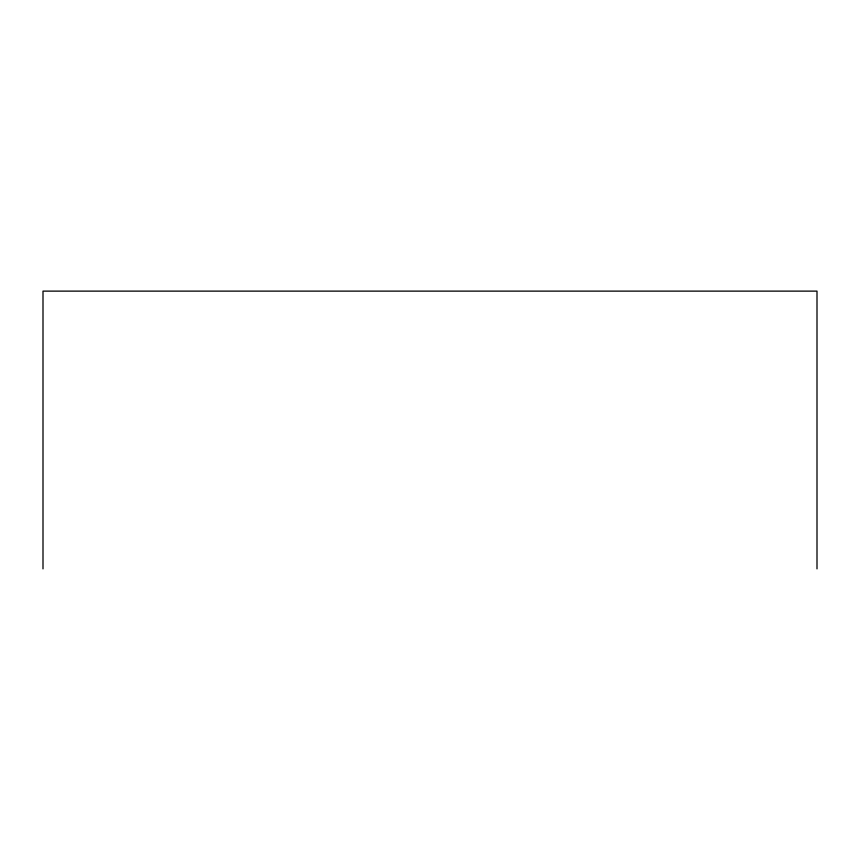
<?xml version="1.0" encoding="UTF-8"?>
<svg xmlns="http://www.w3.org/2000/svg" width="860" height="860" viewBox="0 0 860 860"><rect width="100%" height="100%" fill="white"/><g stroke="black" fill="none" stroke-linecap="round" stroke-linejoin="round"><path stroke-width="1.29" d="M817 568.879L817 291.121L43 291.121L43 568.879"/></g></svg>
